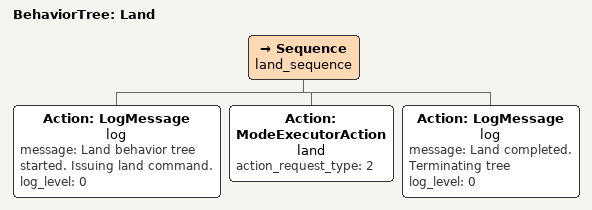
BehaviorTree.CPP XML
<root BTCPP_format="4" main_tree_to_execute="Land">
     <BehaviorTree ID="Land">
        <Sequence name="land_sequence">

            <Action
                ID="LogMessage"
                name="log"
                message="Land behavior tree started. Issuing land command."
                log_level="0"
            />

            <Action
                ID="ModeExecutorAction"
                name="land"
                action_request_type="2"
            />

            <Action
                ID="LogMessage"
                name="log"
                message="Land completed. Terminating tree"
                log_level="0"
            />

        </Sequence>
     </BehaviorTree>

 </root>
